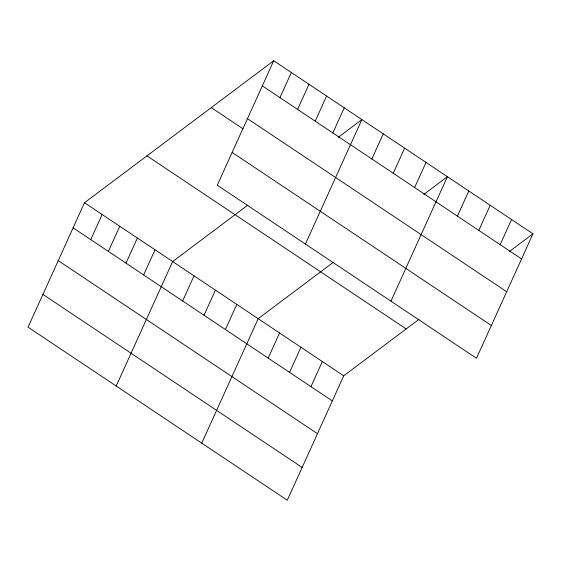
<?xml version="1.0" encoding="UTF-8"?>
<svg xmlns="http://www.w3.org/2000/svg" width="561" height="561" viewBox="0 0 561 561"><rect width="100%" height="100%" fill="white"/><g stroke="black" fill="none" stroke-linecap="round" stroke-linejoin="round"><path stroke-width="0.84" d="M273.726 60.749L217.268 185.207L476.492 358.276L532.95 233.825L273.726 60.749L84.508 202.724L28.05 327.175L287.274 500.251L343.732 375.793L419.039 319.286M90.735 239.61L102.13 214.491M108.364 251.384L119.759 226.258M125.994 263.151L137.389 238.032M143.616 274.918L155.018 249.799M116.19 386.024L172.641 261.566L247.948 205.06M182.634 300.969L194.029 275.844M279.953 97.642L291.348 72.516M204.022 315.247L215.417 290.121M297.582 109.409L308.978 84.29M315.212 121.176L326.607 96.057M225.403 329.524L236.798 304.406M332.841 132.95L344.237 107.824M201.729 443.134L258.186 318.683L333.493 262.176M305.408 244.049L361.859 119.591L338.269 137.291M268.179 358.079L279.574 332.961M371.852 158.994L383.247 133.876M289.56 372.357L300.962 347.238M393.24 173.272L404.635 148.153M310.948 386.641L322.344 361.515M414.621 187.549L426.016 162.431M390.947 301.166L447.405 176.708L423.814 194.408M457.397 216.111L468.793 190.985M478.785 230.389L490.181 205.263M500.167 244.666L511.562 219.54M509.36 251.517L532.95 233.825M262.331 85.868L521.555 258.944M247.457 118.651L506.681 291.727M211.28 107.6L243.011 128.785M232.142 152.424L491.366 325.499M146.947 155.874L406.171 328.942M84.508 202.724L343.732 375.793M73.112 227.843L332.336 400.919M58.239 260.627L317.463 433.695M42.917 294.399L302.148 467.467"/></g></svg>
